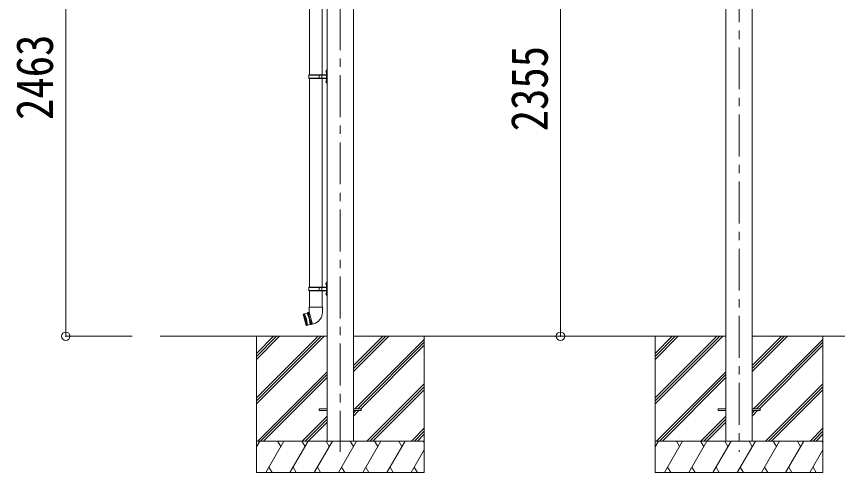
# Model space of a CAD drawing. Units: millimetres at full size, sheet at 1:40. Extents: x -11243 to 11243, y -7760 to 7760.
# Drawn here: x -41 to 3872, y -4475 to -2300 of the extents above; entities that cross this region are included whole.
import ezdxf
from ezdxf.enums import TextEntityAlignment as Align

# ---------------------------------------------------------------- set-up
doc = ezdxf.new("R2010")
doc.units = ezdxf.units.MM
doc.header["$LTSCALE"] = 40
doc.header["$PDMODE"] = 32
doc.header["$PDSIZE"] = 40
doc.linetypes.add('CHAIN1', pattern=[8, 5, -1, 1, -1])
doc.layers.add('0-3_ELV2', color=7, linetype='Continuous', lineweight=9)
doc.layers.add('0-6_OTH_LINE', color=6, linetype='Continuous', lineweight=9)
doc.styles.add('ＭＳ ゴシック', font='')
doc.styles.get('ＭＳ ゴシック').set_extended_font_data('MS Gothic')

msp = doc.modelspace()

# ---------------------------------------------------------------- linework, layer by layer
at = {"layer": '0-3_ELV2', "color": 5, "linetype": 'CHAIN1'}
for p, q in [((3402.27, -1167.76), (3402.27, -4376.06)), ((1502.28, -1300.62), (1502.28, -4376.06))]:
    msp.add_line(p, q, dxfattribs=at)
at = {"layer": '0-3_ELV2', "color": 4}
for p, q in [((3339.77, -1338.69), (3339.77, -4325.45)), ((3464.77, -1338.69), (3464.77, -4325.45)), ((1439.78, -1471.55), (1439.78, -4325.45)), ((1564.78, -1471.55), (1564.78, -4325.45)), ((1402.28, -4170.95), (1439.78, -4170.95)), ((1402.28, -4170.95), (1402.28, -4179.95)), ((1402.28, -4179.95), (1439.78, -4179.95)), ((1564.78, -4170.95), (1602.28, -4170.95)), ((1564.78, -4179.95), (1602.28, -4179.95)), ((1602.28, -4170.95), (1602.28, -4179.95)), ((3302.27, -4170.95), (3339.77, -4170.95)), ((3302.27, -4170.95), (3302.27, -4179.95)), ((3302.27, -4179.95), (3339.77, -4179.95)), ((3464.77, -4170.95), (3502.27, -4170.95)), ((3464.77, -4179.95), (3502.27, -4179.95)), ((3502.27, -4170.95), (3502.27, -4179.95))]:
    msp.add_line(p, q, dxfattribs=at)
at = {"layer": '0-3_ELV2'}
for p, q in [((1355.93, -1688.45), (1355.93, -2577.94)), ((1415.63, -1688.45), (1415.63, -2577.94)), ((1352.78, -2579.95), (1353.78, -2577.95)), ((1352.78, -2593.95), (1352.78, -2579.95)), ((1401.27, -2579.95), (1352.78, -2579.95)), ((1435.28, -2577.95), (1353.78, -2577.95)), ((1401.27, -2595.95), (1401.27, -2577.95)), ((1402.03, -2577.95), (1404.03, -2579.95)), ((1435.28, -2579.95), (1404.03, -2579.95)), ((1414.4, -2579.95), (1412.4, -2577.95)), ((1414.4, -2593.95), (1414.4, -2579.95)), ((1433.47, -2560.8), (1435.52, -2561.8)), ((1434.74, -2558.8), (1435.38, -2558.8)), ((1434.74, -2558.8), (1434.74, -2567.1)), ((1434.74, -2567.1), (1435.38, -2567.1)), ((1435.38, -2558.8), (1435.78, -2559.2)), ((1435.52, -2561.8), (1436.13, -2562.95)), ((1437.78, -2554.45), (1435.78, -2556.45)), ((1435.78, -2556.45), (1435.78, -2617.45)), ((1437.78, -2554.45), (1437.78, -2619.45)), ((1437.78, -2554.45), (1439.78, -2554.45)), ((1439.78, -2619.45), (1439.78, -2554.45)), ((1352.78, -2593.95), (1353.78, -2595.95)), ((1401.27, -2593.95), (1352.78, -2593.95)), ((1353.78, -2595.95), (1435.28, -2595.95)), ((1355.93, -2595.94), (1355.93, -3590.45)), ((1402.03, -2595.95), (1404.03, -2593.95)), ((1435.28, -2593.95), (1404.03, -2593.95)), ((1414.4, -2593.95), (1412.4, -2595.95)), ((1415.63, -2595.94), (1415.63, -3590.45)), ((1433.47, -2608.8), (1435.52, -2609.8)), ((1434.74, -2606.8), (1435.38, -2606.8)), ((1434.74, -2606.8), (1434.74, -2615.1)), ((1434.74, -2615.1), (1435.38, -2615.1)), ((1435.38, -2606.8), (1435.38, -2615.1)), ((1435.38, -2606.8), (1435.78, -2607.2)), ((1435.38, -2615.1), (1435.78, -2614.7)), ((1435.52, -2609.8), (1436.13, -2610.95)), ((1435.78, -2617.45), (1437.78, -2619.45)), ((1439.78, -2619.45), (1437.78, -2619.45)), ((1352.78, -3592.45), (1353.78, -3590.45)), ((1352.78, -3606.45), (1352.78, -3592.45)), ((1401.27, -3592.45), (1352.78, -3592.45)), ((1435.28, -3590.45), (1353.78, -3590.45)), ((1401.27, -3608.45), (1401.27, -3590.45)), ((1402.03, -3590.45), (1404.03, -3592.45)), ((1435.28, -3592.45), (1404.03, -3592.45)), ((1414.4, -3592.45), (1412.4, -3590.45)), ((1414.4, -3606.45), (1414.4, -3592.45)), ((1433.47, -3573.3), (1435.52, -3574.3)), ((1434.74, -3571.3), (1435.38, -3571.3)), ((1434.74, -3571.3), (1434.74, -3579.6)), ((1434.74, -3579.6), (1435.38, -3579.6)), ((1435.38, -3571.3), (1435.78, -3571.7)), ((1435.52, -3574.3), (1436.13, -3575.45)), ((1437.78, -3566.95), (1435.78, -3568.95)), ((1435.78, -3568.95), (1435.78, -3629.95)), ((1437.78, -3566.95), (1437.78, -3631.95)), ((1437.78, -3566.95), (1439.78, -3566.95)), ((1439.78, -3631.95), (1439.78, -3566.95)), ((1352.78, -3606.45), (1353.78, -3608.45)), ((1401.27, -3606.45), (1352.78, -3606.45)), ((1353.78, -3608.45), (1435.28, -3608.45)), ((1355.93, -3608.45), (1355.93, -3686.32)), ((1402.03, -3608.45), (1404.03, -3606.45)), ((1435.28, -3606.45), (1404.03, -3606.45)), ((1414.4, -3606.45), (1412.4, -3608.45)), ((1415.63, -3608.45), (1415.63, -3686.32)), ((1433.47, -3621.3), (1435.52, -3622.3)), ((1434.74, -3619.3), (1435.38, -3619.3)), ((1434.74, -3619.3), (1434.74, -3627.6)), ((1434.74, -3627.6), (1435.38, -3627.6)), ((1435.38, -3619.3), (1435.38, -3627.6)), ((1435.38, -3619.3), (1435.78, -3619.7)), ((1435.38, -3627.6), (1435.78, -3627.2)), ((1435.52, -3622.3), (1436.13, -3623.45)), ((1435.78, -3629.95), (1437.78, -3631.95)), ((1439.78, -3631.95), (1437.78, -3631.95)), ((1343.72, -3714.44), (1325.85, -3719.23)), ((1346.36, -3712.7), (1343.72, -3714.44)), ((1346.36, -3712.7), (1348.29, -3712.18)), ((1361.44, -3769.01), (1346.36, -3712.7)), ((1351.25, -3711.65), (1348.29, -3712.18)), ((1348.29, -3712.18), (1363.38, -3768.5)), ((1354.15, -3710.87), (1351.25, -3711.65)), ((1351.25, -3711.65), (1355.83, -3740.34)), ((1354.08, -3686.32), (1352.38, -3690.82)), ((1354.11, -3691.32), (1352.38, -3690.82)), ((1354.21, -3709.56), (1353.82, -3709.66)), ((1353.82, -3709.66), (1369.43, -3767.91)), ((1417.48, -3686.32), (1354.08, -3686.32)), ((1354.08, -3686.32), (1354.21, -3709.56)), ((1417.48, -3686.32), (1417.33, -3711.32)), ((1325.49, -3719.84), (1325.85, -3719.23)), ((1325.49, -3719.84), (1339.81, -3773.26)), ((1340.42, -3773.61), (1325.85, -3719.23)), ((1329.71, -3718.2), (1344.28, -3772.58)), ((1334.1, -3746.16), (1329.71, -3718.2)), ((1331.64, -3717.68), (1346.21, -3772.06)), ((1341.83, -3744.09), (1331.64, -3717.68)), ((1334.1, -3746.16), (1344.28, -3772.58)), ((1341.83, -3744.09), (1346.21, -3772.06)), ((1366.21, -3767.48), (1355.83, -3740.34)), ((1340.42, -3773.61), (1339.81, -3773.26)), ((1358.29, -3768.83), (1340.42, -3773.61)), ((1361.44, -3769.01), (1358.29, -3768.83)), ((1361.44, -3769.01), (1363.38, -3768.5)), ((1366.21, -3767.48), (1363.38, -3768.5)), ((1369.11, -3766.7), (1366.21, -3767.48)), ((1369.43, -3767.91), (1374.34, -3766.59)), ((643.44, -3825.45), (1439.78, -3825.45)), ((1102.28, -3825.45), (1102.28, -4475.45)), ((1102.28, -4119.63), (1396.46, -3825.45)), ((1102.28, -4133.77), (1410.6, -3825.45)), ((1102.28, -4147.91), (1424.74, -3825.45)), ((1102.28, -3935.78), (1212.61, -3825.45)), ((1102.28, -3921.64), (1198.47, -3825.45)), ((1102.28, -3907.49), (1184.32, -3825.45)), ((1564.78, -3993.78), (1733.11, -3825.45)), ((1564.78, -3979.64), (1718.97, -3825.45)), ((1564.78, -3965.49), (1704.82, -3825.45)), ((1564.78, -3825.45), (3339.77, -3825.45)), ((1902.28, -3825.45), (1902.28, -4475.45)), ((3002.27, -3825.45), (3002.27, -4475.45)), ((3002.27, -4119.63), (3296.45, -3825.45)), ((3002.27, -4133.77), (3310.6, -3825.45)), ((3002.27, -4147.91), (3324.74, -3825.45)), ((3002.27, -3935.78), (3112.61, -3825.45)), ((3002.27, -3921.64), (3098.46, -3825.45)), ((3002.27, -3907.49), (3084.32, -3825.45)), ((3464.77, -3993.78), (3633.11, -3825.45)), ((3464.77, -3979.64), (3618.96, -3825.45)), ((3464.77, -3965.49), (3604.82, -3825.45)), ((3464.77, -3825.45), (5239.78, -3825.45)), ((3802.27, -3825.45), (3802.27, -4475.45)), ((1571.45, -4170.95), (1902.28, -3840.13)), ((1585.59, -4170.95), (1902.28, -3854.27)), ((1599.74, -4170.95), (1902.28, -3868.41)), ((3471.45, -4170.95), (3802.27, -3840.13)), ((3485.59, -4170.95), (3802.27, -3854.27)), ((3499.73, -4170.95), (3802.27, -3868.41)), ((1108.58, -4325.45), (1439.78, -3994.26)), ((1122.73, -4325.45), (1439.78, -4008.4)), ((1136.87, -4325.45), (1439.78, -4022.54)), ((3008.58, -4325.45), (3339.77, -3994.26)), ((3022.72, -4325.45), (3339.77, -4008.4)), ((3036.87, -4325.45), (3339.77, -4022.54)), ((1629.08, -4325.45), (1902.28, -4052.26)), ((1643.23, -4325.45), (1902.28, -4066.4)), ((3529.08, -4325.45), (3802.27, -4052.26)), ((3543.22, -4325.45), (3802.27, -4066.4)), ((1657.37, -4325.45), (1902.28, -4080.54)), ((3557.37, -4325.45), (3802.27, -4080.54)), ((1564.78, -4205.91), (1590.74, -4179.95)), ((1564.78, -4191.77), (1576.59, -4179.95)), ((3464.77, -4205.91), (3490.73, -4179.95)), ((3464.77, -4191.77), (3476.59, -4179.95)), ((1439.78, -4206.39), (1320.72, -4325.45)), ((1334.86, -4325.45), (1439.78, -4220.53)), ((3339.77, -4206.39), (3220.72, -4325.45)), ((3234.86, -4325.45), (3339.77, -4220.53)), ((1349, -4325.45), (1439.78, -4234.67)), ((1841.22, -4325.45), (1902.28, -4264.39)), ((3249, -4325.45), (3339.77, -4234.67)), ((3741.22, -4325.45), (3802.27, -4264.39)), ((1855.36, -4325.45), (1902.28, -4278.53)), ((1869.5, -4325.45), (1902.28, -4292.67)), ((3755.36, -4325.45), (3802.27, -4278.53)), ((3769.5, -4325.45), (3802.27, -4292.67)), ((1902.28, -4325.45), (1102.28, -4325.45)), ((1102.28, -4352.95), (1118.16, -4325.45)), ((1147.02, -4475.45), (1233.63, -4325.45)), ((1218.63, -4351.43), (1203.63, -4325.45)), ((1262.49, -4475.45), (1349.1, -4325.45)), ((1334.09, -4351.43), (1319.09, -4325.45)), ((1377.96, -4475.45), (1464.57, -4325.45)), ((1449.57, -4351.43), (1434.56, -4325.45)), ((1493.43, -4475.45), (1580.04, -4325.45)), ((1565.04, -4351.43), (1550.03, -4325.45)), ((1608.9, -4475.45), (1695.51, -4325.45)), ((1680.51, -4351.43), (1665.51, -4325.45)), ((1724.37, -4475.45), (1810.98, -4325.45)), ((1780.98, -4325.45), (1795.98, -4351.43)), ((1896.45, -4325.45), (1902.28, -4335.55)), ((3802.27, -4325.45), (3002.27, -4325.45)), ((3002.27, -4352.95), (3018.15, -4325.45)), ((3047.02, -4475.45), (3133.62, -4325.45)), ((3118.62, -4351.43), (3103.62, -4325.45)), ((3162.49, -4475.45), (3249.09, -4325.45)), ((3234.09, -4351.43), (3219.09, -4325.45)), ((3277.96, -4475.45), (3364.56, -4325.45)), ((3349.56, -4351.43), (3334.56, -4325.45)), ((3393.43, -4475.45), (3480.03, -4325.45)), ((3465.03, -4351.43), (3450.03, -4325.45)), ((3508.9, -4475.45), (3595.5, -4325.45)), ((3580.5, -4351.43), (3565.5, -4325.45)), ((3624.37, -4475.45), (3710.97, -4325.45)), ((3680.97, -4325.45), (3695.97, -4351.43)), ((3796.44, -4325.45), (3802.27, -4335.55)), ((1839.84, -4475.45), (1902.28, -4367.31)), ((3739.84, -4475.45), (3802.27, -4367.31)), ((1162.02, -4449.47), (1177.02, -4475.45)), ((1277.49, -4449.47), (1292.49, -4475.45)), ((1392.96, -4449.47), (1407.96, -4475.45)), ((1508.43, -4449.47), (1523.43, -4475.45)), ((1623.9, -4449.47), (1638.9, -4475.45)), ((1739.37, -4449.47), (1754.37, -4475.45)), ((1854.84, -4449.47), (1869.84, -4475.45)), ((3062.02, -4449.47), (3077.02, -4475.45)), ((3177.49, -4449.47), (3192.49, -4475.45)), ((3292.96, -4449.47), (3307.96, -4475.45)), ((3408.43, -4449.47), (3423.43, -4475.45)), ((3523.9, -4449.47), (3538.9, -4475.45)), ((3639.37, -4449.47), (3654.37, -4475.45)), ((3754.84, -4449.47), (3769.84, -4475.45)), ((1102.28, -4475.45), (1902.28, -4475.45)), ((3002.27, -4475.45), (3802.27, -4475.45))]:
    msp.add_line(p, q, dxfattribs=at)
at = {"layer": '0-3_ELV2', "color": 6}
for p, q in [((193.8, -3825.45), (510.04, -3825.45)), ((2551.67, -3825.45), (1911.64, -3825.45))]:
    msp.add_line(p, q, dxfattribs=at)
at = {"layer": '0-3_ELV2'}
for points in [[(1433.47, -2565.1), (1435.52, -2564.1), (1436.13, -2562.95)], [(1435.38, -2558.8), (1435.38, -2567.1), (1435.78, -2566.7)], [(1433.47, -2613.1), (1435.52, -2612.1), (1436.13, -2610.95)], [(1433.47, -3577.6), (1435.52, -3576.6), (1436.13, -3575.45)], [(1435.38, -3571.3), (1435.38, -3579.6), (1435.78, -3579.2)], [(1433.47, -3625.6), (1435.52, -3624.6), (1436.13, -3623.45)], [(1343.72, -3714.44), (1353.9, -3740.86), (1358.29, -3768.83)], [(1417.48, -3686.32), (1418.98, -3690.82), (1417.45, -3691.32)]]:
    msp.add_lwpolyline(points, dxfattribs=at)
for centre, radius, start, end in [((1439.07, -2562.95), 6, 136.21765, 223.78235), ((1435.28, -2577.45), 0.5, 270, 0), ((1435.28, -2579.45), 0.5, 270, 0), ((1439.07, -2610.95), 6, 136.21765, 223.78235), ((1435.28, -2594.45), 0.5, 0, 90), ((1435.28, -2596.45), 0.5, 0, 90), ((1439.07, -3575.45), 6, 136.21765, 223.78235), ((1435.28, -3589.95), 0.5, 270, 0), ((1435.28, -3591.95), 0.5, 270, 0), ((1439.07, -3623.45), 6, 136.21765, 223.78235), ((1435.28, -3606.95), 0.5, 0, 90), ((1435.28, -3608.95), 0.5, 0, 90), ((1359.33, -3710.57), 58, 285, 359.65623)]:
    msp.add_arc(centre, radius, start, end, dxfattribs=at)
at = {"layer": '0-3_ELV2', "color": 6}
for p in [(193.8, -3825.45), (2551.67, -3825.45)]:
    msp.add_point(p, dxfattribs=at)
at = {"layer": '0-6_OTH_LINE'}
for p, q in [((193.8, -3825.45), (193.8, -1362.21)), ((2551.67, -1470.45), (2551.67, -3825.45))]:
    msp.add_line(p, q, dxfattribs=at)

# ---------------------------------------------------------------- texts
at = {"layer": '0-3_ELV2', "style": 'ＭＳ ゴシック', "width": 0.85}
for s, p in [('2463', (185.8, -2793.83)), ('2355', (2543.67, -2847.95))]:
    msp.add_text(s, height=176, rotation=90, dxfattribs=at).set_placement(p, align=Align.BOTTOM_LEFT)

doc.saveas('drawing.dxf')
